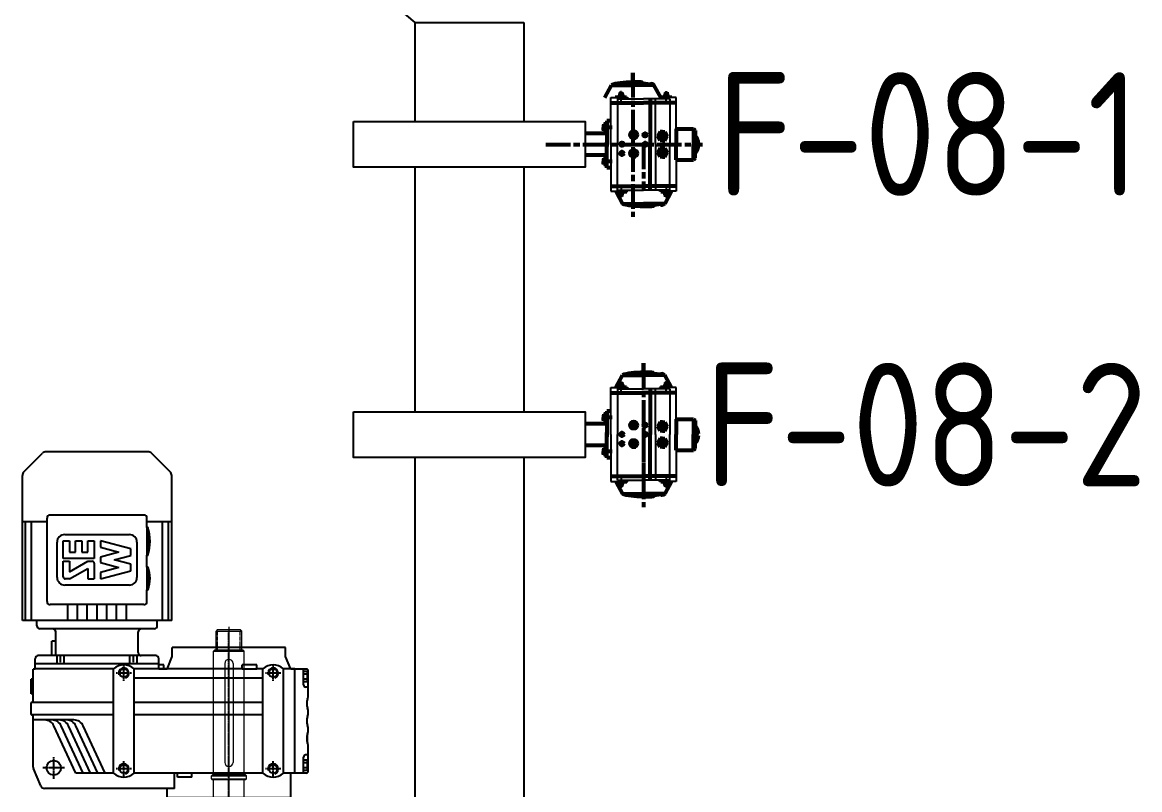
# Model space of a CAD drawing. Header units: millimetres. Extents: x 1783 to 21704, y 2913 to 17571.
# Drawn here: x 15551 to 16636, y 6657 to 7402 of the extents above; entities that cross this region are included whole.
import ezdxf

# ---------------------------------------------------------------- set-up
doc = ezdxf.new("R2010")
doc.units = ezdxf.units.MM
for name, pattern in [('ACAD_ISO05W100', [33, 24, -3, 0, -3, 0, -3]), ('ACAD_ISO08W100', [36, 24, -3, 6, -3]), ('CENT3', [0.32, 0.2, -0.04, 0.04, -0.04]), ('CENTER', [2, 1.25, -0.25, 0.25, -0.25]), ('DASHED', [0.75, 0.5, -0.25])]:
    doc.linetypes.add(name, pattern=pattern)
for name, color, linetype in [('1', 1, 'Continuous'), ('2', 2, 'DASHED'), ('3', 3, 'CENTER')]:
    doc.layers.add(name, color=color, linetype=linetype)
doc.layers.add('B', color=7, linetype='Continuous', lineweight=13)
doc.layers.add('C', color=1, linetype='CENT3', lineweight=13)
doc.styles.add('HZ', font='gbenor.shx', dxfattribs={"bigfont": 'gbcbig.shx'})

# ---------------------------------------------------------------- blocks, each defined once
blk = doc.blocks.new('*U3')
for p, q in [((202.5, 55.5), (202.5, 200.5)), ((202.5, 200.5), (298.5, 200.5)), ((202.5, 197.5), (298.5, 197.5)), ((298.5, 200.5), (298.5, 200.5)), ((298.5, 176.5), (298.5, 200.5)), ((298.5, 200.5), (298.5, 200.5)), ((298.5, 176.5), (298.5, 200.5)), ((298.5, 200.5), (343.42893, 200.5)), ((298.5, 197.5), (298.5, 197.5)), ((346.96447, 199.03553), (365.03553, 180.96447)), ((41.94287, 182.58004), (58.7534, 189.68448)), ((60.31053, 190), (110.4, 190)), ((106.01, 150.38555), (106.01, 190)), ((111, 190.6), (111, 191.4)), ((111.01, 112), (111.01, 190)), ((111.6, 192), (122.4, 192)), ((123, 190.6), (123, 191.4)), ((123.01, 112), (123.01, 190)), ((123.6, 190), (155.5, 190)), ((131.5, 192.001), (145.5, 192.001)), ((131.5, 190), (131.5, 192.001)), ((145.5, 190), (145.5, 192.001)), ((155.5, 188), (155.5, 190)), ((155.5, 188), (160.5, 188)), ((155.51, 112), (155.51, 188)), ((160.5, 68), (160.5, 188)), ((160.5, 188), (160.5, 188)), ((160.5, 188), (165.5, 188)), ((168.5, 172.001), (168.5, 185)), ((197.5, 186.5), (202.5, 186.5)), ((202.5, 191.5), (298.5, 191.5)), ((202.5, 128), (202.5, 186.5)), ((298.5, 191.5), (298.5, 191.5)), ((39.5, 60), (39.5, 178.89556)), ((194.5, 171), (194.5, 183.5)), ((221, 176.5), (302, 176.5)), ((366.5, 128), (366.5, 177.42893)), ((54.51, 148.47009), (100.23618, 169.79256)), ((168.5, 171), (168.5, 172.001)), ((168.5, 172.001), (182.5, 172.001)), ((168.5, 168.001), (168.5, 172.001)), ((168.5, 168.001), (168.5, 171)), ((168.5, 128), (168.5, 168.001)), ((168.5, 168.001), (182.5, 168.001)), ((171.5, 168), (191.5, 168)), ((182.5, 168.001), (182.5, 172.001)), ((194.5, 128), (194.5, 171)), ((218, 82.5), (218, 173.5)), ((244.40472, 166.8), (278.59528, 166.8)), ((305, 82.5), (305, 173.5)), ((54.51, 141.35257), (100.23618, 162.67504)), ((54.51, 134.23505), (100.23618, 155.55752)), ((202.5, 156.5), (218, 156.5)), ((237.0172, 96.58752), (237.0172, 159.41248)), ((243.02344, 154.78752), (243.02344, 158.94688)), ((243.02344, 154.78752), (253.209931, 136.78432)), ((244.87032, 160.79376), (260.11096, 160.79376)), ((260.11096, 154.78752), (249.924469, 154.78752)), ((249.924469, 154.78752), (260.11096, 136.78432)), ((260.11096, 160.79376), (260.11096, 154.78752)), ((262.88904, 160.79376), (279.97656, 160.79376)), ((262.88904, 130.77808), (262.88904, 160.79376)), ((279.97656, 154.78752), (268.89528, 154.78752)), ((268.89528, 154.78752), (268.89528, 148.78904)), ((279.97656, 160.79376), (279.97656, 154.78752)), ((285.9828, 159.41248), (285.9828, 96.58752)), ((54.51, 112), (54.51, 148.47009)), ((54.51, 127.11752), (100.23618, 148.43999)), ((54.51, 120), (100.23618, 141.32247)), ((202.5, 147), (218, 147)), ((268.89528, 148.78904), (279.97656, 148.78904)), ((279.97656, 142.7828), (268.89528, 142.7828)), ((268.89528, 142.7828), (268.89528, 136.78432)), ((279.97656, 148.78904), (279.97656, 142.7828)), ((202.5, 137.5), (218, 137.5)), ((253.209931, 136.78432), (243.02344, 136.78432)), ((243.02344, 136.78432), (243.02344, 130.77808)), ((258.26408, 130.77808), (243.02344, 130.77808)), ((260.11096, 136.78432), (260.11096, 132.62496)), ((279.97656, 130.77808), (262.88904, 130.77808)), ((268.89528, 136.78432), (279.97656, 136.78432)), ((279.97656, 136.78432), (279.97656, 130.77808)), ((168.5, 85), (168.5, 128)), ((194.5, 85), (194.5, 128)), ((202.5, 69.5), (202.5, 128)), ((202.5, 128), (218, 128)), ((243.02344, 124.77184), (250.945519, 95.20624)), ((249.241557, 124.77184), (243.02344, 124.77184)), ((254.054577, 106.809405), (249.241557, 124.77184)), ((258.867597, 124.77184), (254.054577, 106.809405)), ((264.132403, 124.77184), (258.867597, 124.77184)), ((268.945423, 106.809405), (264.132403, 124.77184)), ((273.758443, 124.77184), (268.945423, 106.809405)), ((272.054481, 95.20624), (279.97656, 124.77184)), ((279.97656, 124.77184), (273.758443, 124.77184)), ((366.5, 78.57107), (366.5, 128)), ((54.51, 112), (155.51, 112)), ((202.5, 118.5), (218, 118.5)), ((202.5, 109), (218, 109)), ((257.163636, 95.20624), (261.5, 111.389771)), ((261.5, 111.389771), (265.836364, 95.20624)), ((2.5, 0), (2.5, 100)), ((2.5, 100), (10.5, 100)), ((202.5, 99.5), (218, 99.5)), ((14.5, 78.27906), (14.5, 96)), ((54.51, -33), (54.51, 92)), ((54.51, 92), (155.51, 92)), ((111.01, -33), (111.01, 92)), ((123.01, -33), (123.01, 92)), ((146.51, -33), (146.51, 92)), ((155.51, -13), (155.51, 92)), ((171.5, 88), (191.5, 88)), ((278.59528, 89.2), (244.40472, 89.2)), ((250.945519, 95.20624), (257.163636, 95.20624)), ((265.836364, 95.20624), (272.054481, 95.20624)), ((14.5, 0), (14.5, 78.27906)), ((168.5, 71), (168.5, 85)), ((194.5, 72.5), (194.5, 85)), ((221, 79.5), (232.5, 79.5)), ((254.5, 79.5), (232.5, 79.5)), ((232.5, 79.5), (232.5, 78.5)), ((232.5, 78.5), (254.5, 78.5)), ((254.5, 79.5), (266, 79.5)), ((254.5, 78.5), (254.5, 79.5)), ((293, 79.5), (266, 79.5)), ((266, 79.5), (266, 78.5)), ((266, 78.5), (293, 78.5)), ((293, 79.5), (302, 79.5)), ((293, 78.5), (293, 79.5)), ((298.5, 55.5), (298.5, 79.5)), ((298.5, 55.5), (298.5, 79.5)), ((19.5, 69.6188), (21, 68.75278)), ((21, 68.75278), (26.26, 65.71591)), ((155.5, 68), (160.5, 68)), ((155.5, 60), (155.5, 68)), ((159.5, 63), (159.5, 68)), ((160.5, 68), (165.5, 68)), ((197.5, 69.5), (202.5, 69.5)), ((346.96447, 56.96447), (365.03553, 75.03553)), ((-1, 65), (2.5, 65)), ((-1, 15), (-1, 65)), ((2.5, 65), (2.5, 65)), ((27.5, 62.4), (27.5, 63.56817)), ((27.5, 0), (27.5, 62.4)), ((29.9, 60), (30.5, 60)), ((30.5, 60), (30.5, 60)), ((30.5, 0), (30.5, 60)), ((30.5, 60), (30.5, 60)), ((30.5, 0), (30.5, 60)), ((30.5, 60), (39.5, 60)), ((39.51, 52.7), (39.51, 60)), ((155.5, 63), (159.5, 63)), ((155.5, 60), (167.5, 55)), ((167.5, 55), (176.5, 55)), ((176.5, -55), (176.5, 55)), ((202.5, 64.5), (298.5, 64.5)), ((202.5, 58.5), (298.5, 58.5)), ((202.5, 55.5), (298.5, 55.5)), ((298.5, 64.5), (298.5, 64.5)), ((298.5, 58.5), (298.5, 58.5)), ((298.5, 55.5), (343.42893, 55.5)), ((39.51, 52.7), (54.51, 52.7)), ((50.5, 36), (50.5, 50)), ((50.5, 50), (54.5, 50)), ((54.5, 36), (54.5, 50)), ((50.5, 36), (54.5, 36)), ((-57.5, 14), (-56.5, 15)), ((-57.5, -14), (-57.5, 14)), ((-56.5, 15), (-52.5, 15)), ((-56.5, -15), (-56.5, 15)), ((-52.5, 18), (-2.5, 18)), ((-52.5, 15), (-52.5, 18)), ((-52.5, 14.45683), (-52.5, 15)), ((-52.5, 14.45683), (-2.5, 14.45683)), ((-2.5, 15), (-2.5, 18)), ((-2.5, 15), (2.5, 15)), ((-2.5, 14.45683), (-2.5, 15)), ((0, -15), (0, 15)), ((2.5, 15), (2.5, 15)), ((30.51, -20), (30.51, 20)), ((2.5, -100), (2.5, 0)), ((14.5, -78.27906), (14.5, 0)), ((27.5, -62.4), (27.5, 0)), ((30.5, -60), (30.5, 0)), ((30.5, -60), (30.5, 0)), ((-57.5, -14), (-56.5, -15)), ((-56.5, -15), (2.5, -15)), ((-1, -65), (-1, -15)), ((2.5, -15), (2.5, -15)), ((155.5, -27), (155.5, -13)), ((155.5, -13), (159.5, -13)), ((159.5, -27), (159.5, -13)), ((155.5, -27), (159.5, -27)), ((155.51, -33), (155.51, -27)), ((54.51, -33), (155.51, -33)), ((54.51, -64), (54.51, -53)), ((54.51, -53), (155.51, -53)), ((155.51, -64), (155.51, -53)), ((-1, -65), (2.5, -65)), ((2.5, -65), (2.5, -65)), ((27.5, -63.56817), (27.5, -62.4)), ((29.9, -60), (30.5, -60)), ((30.5, -60), (54.5, -60)), ((54.5, -64), (54.5, -60)), ((54.5, -64), (155.5, -64)), ((54.5, -75), (54.5, -64)), ((155.5, -60), (167.5, -55)), ((155.5, -64), (155.5, -60)), ((155.5, -64), (155.5, -64)), ((155.5, -75), (155.5, -64)), ((167.5, -55), (176.5, -55)), ((19.5, -69.6188), (21, -68.75278)), ((21, -68.75278), (26.26, -65.71591)), ((54.5, -72.5), (70, -72.5)), ((57, -72.499), (67, -72.499)), ((57, -76.049), (57, -72.499)), ((59.5, -76.049), (59.5, -72.499)), ((64.5, -76.049), (64.5, -72.499)), ((67, -76.049), (67, -72.499)), ((72, -77), (72, -74.5)), ((138, -77), (138, -74.5)), ((140, -72.5), (155.5, -72.5)), ((143, -72.499), (153, -72.499)), ((143, -76.049), (143, -72.499)), ((145.5, -76.049), (145.5, -72.499)), ((150.5, -76.049), (150.5, -72.499)), ((153, -76.049), (153, -72.499)), ((14.5, -96), (14.5, -78.27906)), ((56.5, -77), (79.5, -77)), ((58.25, -76.499), (65.75, -76.499)), ((83.2081, -76.5), (92.7919, -76.5)), ((130.5, -77), (153.5, -77)), ((144.25, -76.499), (151.75, -76.499)), ((2.5, -100), (10.5, -100))]:
    blk.add_line(p, q)
for centre, radius in [((59.5, 170), 7), ((58.5, 102), 4), ((151.5, 102), 4), ((58.5, -43), 4), ((151.5, -43), 4)]:
    blk.add_circle(centre, radius)
for centre, radius, start, end in [((343.428932, 195.5), 5, 45, 90), ((60.310531, 186), 4, 90, 112.91), ((110.4, 190.6), 0.6, 270, 0), ((111.6, 191.4), 0.6, 90, 180), ((122.4, 191.4), 0.6, 0, 90), ((123.6, 190.6), 0.6, 180, 270), ((165.5, 185), 3, 0, 90), ((197.5, 183.5), 3, 90, 180), ((43.5, 178.895563), 4, 112.91, 180), ((96.01, 178.855642), 10, 295, 0), ((221, 173.5), 3, 90, 180), ((302, 173.5), 3, 0, 90), ((361.5, 177.428932), 5, 0, 45), ((96.01, 171.738118), 10, 295, 0), ((96.01, 164.620594), 10, 295, 0), ((171.5, 171), 3, 268.53, 270), ((191.5, 171), 3, 270, 0), ((244.40472, 159.41248), 7.38752, 90, 180), ((278.59528, 159.41248), 7.38752, 0, 90), ((96.01, 157.503071), 10, 295, 0), ((244.87032, 158.94688), 1.84688, 90, 180), ((96.01, 150.385547), 10, 295, 0), ((258.26408, 132.62496), 1.84688, 270, 0), ((65.01, 102), 14.5, 136.4, 223.6), ((145.01, 102), 14.5, 316.4, 43.6), ((10.5, 96), 4, 0, 90), ((171.5, 85), 3, 90, 180), ((191.5, 85), 3, 0, 90), ((244.40472, 96.58752), 7.38752, 180, 270), ((278.59528, 96.58752), 7.38752, 270, 0), ((24.5, 78.279056), 10, 180, 240), ((221, 82.5), 3, 180, 270), ((243.5, 107.7), 31.25, 249.39, 290.61), ((279.5, 123.1), 46.5625, 253.15, 286.85), ((302, 82.5), 3, 270, 0), ((361.5, 78.571068), 5, 315, 0), ((25.02, 63.568171), 2.48, 0, 60), ((165.5, 71), 3, 270, 0), ((197.5, 72.5), 3, 180, 270), ((29.9, 62.4), 2.4, 180, 270), ((343.428932, 60.5), 5, 270, 315), ((65.01, -43), 14.5, 136.4, 223.6), ((145.01, -43), 14.5, 316.4, 43.6), ((25.02, -63.568171), 2.48, 300, 0), ((29.9, -62.4), 2.4, 90, 180), ((24.5, -78.279056), 10, 120, 180), ((56.5, -75), 2, 180, 270), ((70, -74.5), 2, 0, 90), ((88, -89.678643), 14, 72.33, 107.67), ((105, -89.678643), 14, 72.33, 107.67), ((122, -89.678643), 14, 72.33, 107.67), ((140, -74.5), 2, 90, 180), ((153.5, -75), 2, 270, 0), ((58.25, -74.537889), 1.961111, 230.4, 270), ((58.25, -74.537889), 1.961111, 270, 309.6), ((62, -69.329556), 7.169444, 249.59, 290.41), ((65.75, -74.537889), 1.961111, 230.4, 270), ((65.75, -74.537889), 1.961111, 270, 309.6), ((79.5, -63), 14, 270, 287.67), ((96.5, -63), 14, 252.33, 287.67), ((113.5, -63), 14, 252.33, 287.67), ((130.5, -63), 14, 252.33, 270), ((144.25, -74.537889), 1.961111, 230.4, 270), ((144.25, -74.537889), 1.961111, 270, 309.6), ((148, -69.329556), 7.169444, 249.59, 290.41), ((151.75, -74.537889), 1.961111, 230.4, 270), ((151.75, -74.537889), 1.961111, 270, 309.6), ((10.5, -96), 4, 270, 0)]:
    blk.add_arc(centre, radius, start, end)
at = {"layer": '1'}
for centre in [(58.5, 102), (151.5, 102), (58.5, -43), (151.5, -43)]:
    blk.add_arc(centre, 5, 200, 110, dxfattribs=at)
at = {"layer": '2'}
for p, q in [((160.5, 166.85534), (168.5, 166.85534)), ((160.5, 166.85534), (168.5, 166.85534)), ((160.5, 159.85534), (168.5, 159.85534)), ((160.5, 159.85534), (168.5, 159.85534)), ((160.5, 96.14466), (168.5, 96.14466)), ((160.5, 96.14466), (168.5, 96.14466)), ((160.5, 89.14466), (168.5, 89.14466)), ((160.5, 89.14466), (168.5, 89.14466))]:
    blk.add_line(p, q, dxfattribs=at)
at = {"layer": '3'}
for p, q in [((59.5, 159.5), (59.5, 180.5)), ((49, 170), (70, 170)), ((160.5, 163.35534), (168.5, 163.35534)), ((160.5, 163.35534), (168.5, 163.35534)), ((160.5, 163.35534), (168.5, 163.35534)), ((160.5, 163.35534), (168.5, 163.35534)), ((58.5, 94.5), (58.5, 109.5)), ((151.5, 94.5), (151.5, 109.5)), ((51, 102), (66, 102)), ((144, 102), (159, 102)), ((160.5, 92.64466), (168.5, 92.64466)), ((160.5, 92.64466), (168.5, 92.64466)), ((-69.5, 0), (2.5, 0)), ((15.9, 0), (191.1, 0)), ((51, -43), (66, -43)), ((58.5, -50.5), (58.5, -35.5)), ((144, -43), (159, -43)), ((151.5, -50.5), (151.5, -35.5))]:
    blk.add_line(p, q, dxfattribs=at)
blk = doc.blocks.new('23455')
at = {"color": 5, "linetype": 'ACAD_ISO05W100', "ltscale": 0.3}
for p, q in [((32768.4, 6465.2), (32736.5, 6465.2)), ((32768.4, 6464.1), (32736.5, 6464.1))]:
    blk.add_line(p, q, dxfattribs=at)
at = {"layer": 'B'}
for p, q in [((32741.7, 6662.7), (32740.2, 6661.2)), ((32740.2, 6642.7), (32740.2, 6661.2)), ((32740.2, 6661.2), (32765.2, 6661.2)), ((32741.7, 6662.7), (32763.7, 6662.7)), ((32763.7, 6662.7), (32765.2, 6661.2)), ((32765.2, 6642.7), (32765.2, 6661.2)), ((32738.7, 6642.7), (32737.7, 6641.8)), ((32737.7, 6521.7), (32737.7, 6641.8)), ((32737.7, 6641.8), (32767.7, 6641.8)), ((32766.7, 6642.7), (32738.7, 6642.7)), ((32766.7, 6642.7), (32767.7, 6641.8)), ((32767.7, 6521.7), (32767.7, 6641.8)), ((32748.7, 6629.8), (32748.7, 6533.8)), ((32756.7, 6629.8), (32756.7, 6533.8)), ((32736.7, 6521.7), (32735.7, 6520.8)), ((32735.7, 6517.7), (32735.7, 6520.8)), ((32735.7, 6520.8), (32769.7, 6520.8)), ((32768.7, 6521.7), (32736.7, 6521.7)), ((32768.7, 6521.7), (32769.7, 6520.8)), ((32769.7, 6517.7), (32769.7, 6520.8)), ((32735.7, 6517.7), (32736.5, 6516.7)), ((32735.7, 6517.7), (32769.7, 6517.7)), ((32768.8, 6516.7), (32736.5, 6516.7)), ((32737.7, 6465.2), (32737.7, 6516.7)), ((32767.7, 6465.2), (32767.7, 6516.7)), ((32769.7, 6517.7), (32768.8, 6516.7)), ((32737.7, 6419.5), (32737.7, 6464.1)), ((32767.7, 6419.5), (32767.7, 6464.1)), ((32737.7, 6419.5), (32738.5, 6418.5)), ((32737.7, 6419.5), (32737.7, 6419.5)), ((32737.7, 6419.5), (32767.7, 6419.5)), ((32738.5, 6418.5), (32766.8, 6418.5)), ((32738.7, 5959), (32738.7, 6418.5)), ((32766.7, 5959), (32766.7, 6418.5)), ((32767.7, 6419.5), (32766.8, 6418.5)), ((32766.7, 5959), (32738.7, 5959)), ((32738.7, 5959), (32739.5, 5958)), ((32739.5, 5958), (32765.8, 5958)), ((32766.7, 5959), (32765.8, 5958))]:
    blk.add_line(p, q, dxfattribs=at)
at = {"layer": 'B', "color": 1}
blk.add_line((32752.7, 6665.4), (32752.7, 5955.4), dxfattribs=at)
at = {"layer": 'B'}
for centre, start, end in [((32752.7, 6629.8), 0, 180), ((32752.7, 6533.8), 180, 0)]:
    blk.add_arc(centre, 4, start, end, dxfattribs=at)
at = {"layer": 'C'}
for p, q in [((32741.7, 6642.7), (32741.7, 6662.7)), ((32763.7, 6642.7), (32763.7, 6662.7))]:
    blk.add_line(p, q, dxfattribs=at)

msp = doc.modelspace()

# ---------------------------------------------------------------- hatches: boundary and pattern name
at = {"lineweight": 53}
h = msp.add_hatch(color=4, dxfattribs=at)
h.paths.add_polyline_path([(16177.389, 7291.259), (16176.183, 7291.259, -0.41421356), (16172.783, 7287.859), (16172.783, 7287.133), (16175.125, 7287.133)])
h.paths.add_polyline_path([(16169.384, 7291.259), (16168.178, 7291.259), (16170.442, 7287.133), (16172.783, 7287.133), (16172.783, 7287.859, -0.41421356)])
h.paths.add_polyline_path([(16172.783, 7294.658), (16172.783, 7295.384), (16170.442, 7295.384), (16168.178, 7291.259), (16169.384, 7291.259, -0.41421356)])
h.paths.add_polyline_path([(16176.183, 7291.259), (16177.389, 7291.259), (16175.125, 7295.384), (16172.783, 7295.384), (16172.783, 7294.658, -0.41421356)])
h = msp.add_hatch(color=4, dxfattribs=at)
h.paths.add_polyline_path([(16175.125, 7279.559), (16172.783, 7279.559), (16172.783, 7278.833, -0.41421356), (16176.183, 7275.433), (16177.389, 7275.433)])
h.paths.add_polyline_path([(16172.783, 7278.833), (16172.783, 7279.559), (16170.442, 7279.559), (16168.178, 7275.433), (16169.384, 7275.433, -0.41421356)])
h.paths.add_polyline_path([(16169.384, 7275.433), (16168.178, 7275.433), (16170.442, 7271.307), (16172.783, 7271.307), (16172.783, 7272.033, -0.41421356)])
h.paths.add_polyline_path([(16172.783, 7272.033), (16172.783, 7271.307), (16175.125, 7271.307), (16177.389, 7275.433), (16176.183, 7275.433, -0.41421356)])
h = msp.add_hatch(color=4, dxfattribs=at)
h.paths.add_polyline_path([(16177.389, 7009.464), (16176.183, 7009.464, -0.41421356), (16172.783, 7006.064), (16172.783, 7005.338), (16175.125, 7005.338)])
h.paths.add_polyline_path([(16169.384, 7009.464), (16168.178, 7009.464), (16170.442, 7005.338), (16172.783, 7005.338), (16172.783, 7006.064, -0.41421356)])
h.paths.add_polyline_path([(16172.783, 7012.863), (16172.783, 7013.589), (16170.442, 7013.589), (16168.178, 7009.464), (16169.384, 7009.464, -0.41421356)])
h.paths.add_polyline_path([(16176.183, 7009.464), (16177.389, 7009.464), (16175.125, 7013.589), (16172.783, 7013.589), (16172.783, 7012.863, -0.41421356)])
h = msp.add_hatch(color=4, dxfattribs=at)
h.paths.add_polyline_path([(16175.125, 6997.764), (16172.783, 6997.764), (16172.783, 6997.037, -0.41421356), (16176.183, 6993.638), (16177.389, 6993.638)])
h.paths.add_polyline_path([(16172.783, 6997.037), (16172.783, 6997.764), (16170.442, 6997.764), (16168.178, 6993.638), (16169.384, 6993.638, -0.41421356)])
h.paths.add_polyline_path([(16169.384, 6993.638), (16168.178, 6993.638), (16170.442, 6989.512), (16172.783, 6989.512), (16172.783, 6990.238, -0.41421356)])
h.paths.add_polyline_path([(16172.783, 6990.238), (16172.783, 6989.512), (16175.125, 6989.512), (16177.389, 6993.638), (16176.183, 6993.638, -0.41421356)])

# ---------------------------------------------------------------- linework, layer by layer
for p, q in [((15693.664, 7601.226), (15932.328, 7401.838)), ((15932.328, 7401.838), (15932.328, 7305.457)), ((15932.328, 7401.838), (16038.082, 7401.838)), ((16038.082, 7401.838), (16038.082, 7305.457)), ((16097.699, 7293.863), (16097.699, 7272.828)), ((15932.328, 7261.234), (15932.328, 7023.662)), ((16038.082, 7261.234), (16038.082, 7023.662)), ((16097.699, 7012.068), (16097.699, 6991.033)), ((15932.328, 6979.439), (15932.328, 6575.558)), ((16038.082, 6979.439), (16038.082, 6526.663))]:
    msp.add_line(p, q)
at = {"color": 4, "lineweight": 53}
for p, q in [((16143.774, 7340.935), (16143.774, 7352.775)), ((16116.758, 7328.917), (16123.344, 7340.935)), ((16123.344, 7340.935), (16143.854, 7340.935)), ((16164.364, 7340.935), (16143.854, 7340.935)), ((16170.95, 7328.917), (16164.364, 7340.935)), ((16122.675, 7323.827), (16154.409, 7323.827)), ((16131.347, 7330.93), (16131.347, 7328.917)), ((16133.677, 7330.93), (16133.677, 7328.917)), ((16186.143, 7323.827), (16154.409, 7323.827)), ((16160.882, 7327.684), (16160.882, 7283.346)), ((16175.141, 7330.93), (16175.141, 7328.917)), ((16177.471, 7330.93), (16177.471, 7328.917)), ((16115.347, 7302.233), (16115.347, 7299.82)), ((16115.658, 7302.233), (16115.347, 7302.233)), ((16115.862, 7300.844), (16115.587, 7299.82)), ((16115.862, 7303.015), (16115.658, 7302.236)), ((16115.658, 7302.236), (16115.862, 7300.844)), ((16118.687, 7301.146), (16115.818, 7301.146)), ((16118.687, 7303.015), (16115.862, 7303.015)), ((16118.687, 7306.046), (16118.687, 7281.264)), ((16122.675, 7306.046), (16118.687, 7306.046)), ((16118.687, 7293.863), (16097.699, 7293.863)), ((16115.347, 7297.407), (16115.347, 7299.82)), ((16115.658, 7297.407), (16115.347, 7297.407)), ((16115.862, 7298.796), (16115.587, 7299.82)), ((16115.658, 7297.403), (16115.862, 7298.796)), ((16115.862, 7296.625), (16115.658, 7297.403)), ((16118.687, 7298.494), (16115.818, 7298.494)), ((16118.687, 7296.625), (16115.862, 7296.625)), ((16177.976, 7291.259), (16167.529, 7291.259)), ((16170.442, 7295.384), (16168.178, 7291.259)), ((16170.442, 7287.133), (16168.178, 7291.259)), ((16172.783, 7295.384), (16170.442, 7295.384)), ((16172.783, 7296.238), (16172.783, 7286.62)), ((16172.783, 7295.384), (16175.125, 7295.384)), ((16175.125, 7295.384), (16177.389, 7291.259)), ((16175.125, 7287.133), (16177.389, 7291.259)), ((16186.143, 7298.429), (16186.143, 7283.346)), ((16186.143, 7298.429), (16202.964, 7298.429)), ((16202.964, 7298.429), (16204.445, 7296.865)), ((16202.964, 7298.429), (16202.964, 7283.326)), ((16204.007, 7291.145), (16204.007, 7283.346)), ((16204.445, 7291.145), (16204.007, 7291.145)), ((16204.445, 7296.865), (16204.445, 7291.145)), ((16204.445, 7291.145), (16204.882, 7291.145)), ((16204.882, 7291.145), (16204.882, 7283.346)), ((16118.687, 7260.646), (16118.687, 7285.428)), ((16160.882, 7239.008), (16160.882, 7283.346)), ((16170.442, 7279.559), (16168.178, 7275.433)), ((16172.783, 7287.133), (16170.442, 7287.133)), ((16172.783, 7279.559), (16170.442, 7279.559)), ((16172.783, 7287.133), (16175.125, 7287.133)), ((16172.783, 7270.454), (16172.783, 7280.072)), ((16172.783, 7279.559), (16175.125, 7279.559)), ((16175.125, 7279.559), (16177.389, 7275.433)), ((16186.143, 7268.263), (16186.143, 7283.346)), ((16186.143, 7268.263), (16186.143, 7283.346)), ((16202.964, 7268.263), (16202.964, 7283.365)), ((16204.007, 7275.546), (16204.007, 7283.346)), ((16204.882, 7275.546), (16204.882, 7283.346)), ((16205.918, 7284.156), (16205.918, 7283.346)), ((16207.691, 7284.156), (16205.918, 7284.156)), ((16205.918, 7282.535), (16205.918, 7283.346)), ((16207.691, 7282.535), (16205.918, 7282.535)), ((16118.687, 7272.828), (16097.699, 7272.828)), ((16115.347, 7269.285), (16115.347, 7266.872)), ((16115.658, 7269.285), (16115.347, 7269.285)), ((16115.862, 7267.896), (16115.587, 7266.872)), ((16115.862, 7270.067), (16115.658, 7269.289)), ((16115.658, 7269.289), (16115.862, 7267.896)), ((16118.687, 7268.198), (16115.818, 7268.198)), ((16118.687, 7270.067), (16115.862, 7270.067)), ((16177.976, 7275.433), (16167.529, 7275.433)), ((16170.442, 7271.307), (16168.178, 7275.433)), ((16172.783, 7271.307), (16170.442, 7271.307)), ((16172.783, 7271.307), (16175.125, 7271.307)), ((16175.125, 7271.307), (16177.389, 7275.433)), ((16186.143, 7268.263), (16202.964, 7268.263)), ((16202.964, 7268.263), (16204.445, 7269.826)), ((16204.445, 7275.546), (16204.007, 7275.546)), ((16204.445, 7269.826), (16204.445, 7275.546)), ((16204.445, 7275.546), (16204.882, 7275.546)), ((16115.347, 7264.459), (16115.347, 7266.872)), ((16115.658, 7264.459), (16115.347, 7264.459)), ((16115.862, 7265.848), (16115.587, 7266.872)), ((16115.658, 7264.455), (16115.862, 7265.848)), ((16115.862, 7263.677), (16115.658, 7264.455)), ((16118.687, 7265.546), (16115.818, 7265.546)), ((16118.687, 7263.677), (16115.862, 7263.677)), ((16122.675, 7260.646), (16118.687, 7260.646)), ((16122.675, 7242.864), (16154.409, 7242.864)), ((16127.313, 7237.774), (16133.899, 7225.756)), ((16131.347, 7235.762), (16131.347, 7237.774)), ((16133.677, 7235.762), (16133.677, 7237.774)), ((16186.143, 7242.864), (16154.409, 7242.864)), ((16181.505, 7237.774), (16174.919, 7225.756)), ((16175.141, 7235.762), (16175.141, 7237.774)), ((16177.471, 7235.762), (16177.471, 7237.774)), ((16133.899, 7225.756), (16154.409, 7225.756)), ((16174.919, 7225.756), (16154.409, 7225.756)), ((16154.329, 7059.14), (16154.329, 7070.98)), ((16127.313, 7047.122), (16133.899, 7059.14)), ((16133.899, 7059.14), (16154.409, 7059.14)), ((16174.919, 7059.14), (16154.409, 7059.14)), ((16181.505, 7047.122), (16174.919, 7059.14)), ((16122.675, 7042.032), (16154.409, 7042.032)), ((16131.347, 7049.135), (16131.347, 7047.122)), ((16133.677, 7049.135), (16133.677, 7047.122)), ((16186.143, 7042.032), (16154.409, 7042.032)), ((16160.882, 7045.889), (16160.882, 7001.551)), ((16175.141, 7049.135), (16175.141, 7047.122)), ((16177.471, 7049.135), (16177.471, 7047.122)), ((16115.347, 7020.438), (16115.347, 7018.025)), ((16115.658, 7020.438), (16115.347, 7020.438)), ((16115.862, 7019.049), (16115.587, 7018.025)), ((16115.862, 7021.22), (16115.658, 7020.441)), ((16115.658, 7020.441), (16115.862, 7019.049)), ((16118.687, 7019.351), (16115.818, 7019.351)), ((16118.687, 7021.22), (16115.862, 7021.22)), ((16118.687, 7024.251), (16118.687, 6999.469)), ((16122.675, 7024.251), (16118.687, 7024.251)), ((16118.687, 7012.068), (16097.699, 7012.068)), ((16115.347, 7015.612), (16115.347, 7018.025)), ((16115.658, 7015.612), (16115.347, 7015.612)), ((16115.862, 7017.001), (16115.587, 7018.025)), ((16115.658, 7015.608), (16115.862, 7017.001)), ((16115.862, 7014.83), (16115.658, 7015.608)), ((16118.687, 7016.699), (16115.818, 7016.699)), ((16118.687, 7014.83), (16115.862, 7014.83)), ((16177.976, 7009.464), (16167.529, 7009.464)), ((16170.442, 7013.589), (16168.178, 7009.464)), ((16170.442, 7005.338), (16168.178, 7009.464)), ((16172.783, 7013.589), (16170.442, 7013.589)), ((16172.783, 7014.443), (16172.783, 7004.824)), ((16172.783, 7013.589), (16175.125, 7013.589)), ((16175.125, 7013.589), (16177.389, 7009.464)), ((16175.125, 7005.338), (16177.389, 7009.464)), ((16186.143, 7016.634), (16186.143, 7001.551)), ((16186.143, 7016.634), (16202.964, 7016.634)), ((16202.964, 7016.634), (16204.445, 7015.07)), ((16202.964, 7016.634), (16202.964, 7001.531)), ((16204.007, 7009.35), (16204.007, 7001.551)), ((16204.445, 7009.35), (16204.007, 7009.35)), ((16204.445, 7015.07), (16204.445, 7009.35)), ((16204.445, 7009.35), (16204.882, 7009.35)), ((16204.882, 7009.35), (16204.882, 7001.551)), ((16118.687, 6978.851), (16118.687, 7003.633)), ((16160.882, 6957.213), (16160.882, 7001.551)), ((16170.442, 6997.764), (16168.178, 6993.638)), ((16172.783, 7005.338), (16170.442, 7005.338)), ((16172.783, 6997.764), (16170.442, 6997.764)), ((16172.783, 7005.338), (16175.125, 7005.338)), ((16172.783, 6988.658), (16172.783, 6998.277)), ((16172.783, 6997.764), (16175.125, 6997.764)), ((16175.125, 6997.764), (16177.389, 6993.638)), ((16186.143, 6986.468), (16186.143, 7001.551)), ((16186.143, 6986.468), (16186.143, 7001.551)), ((16202.964, 6986.468), (16202.964, 7001.57)), ((16204.007, 6993.751), (16204.007, 7001.551)), ((16204.882, 6993.751), (16204.882, 7001.551)), ((16205.918, 7002.361), (16205.918, 7001.551)), ((16207.691, 7002.361), (16205.918, 7002.361)), ((16205.918, 7000.74), (16205.918, 7001.551)), ((16207.691, 7000.74), (16205.918, 7000.74)), ((16118.687, 6991.033), (16097.699, 6991.033)), ((16115.347, 6987.49), (16115.347, 6985.077)), ((16115.658, 6987.49), (16115.347, 6987.49)), ((16115.862, 6986.101), (16115.587, 6985.077)), ((16115.862, 6988.272), (16115.658, 6987.494)), ((16115.658, 6987.494), (16115.862, 6986.101)), ((16118.687, 6986.403), (16115.818, 6986.403)), ((16118.687, 6988.272), (16115.862, 6988.272)), ((16177.976, 6993.638), (16167.529, 6993.638)), ((16170.442, 6989.512), (16168.178, 6993.638)), ((16172.783, 6989.512), (16170.442, 6989.512)), ((16172.783, 6989.512), (16175.125, 6989.512)), ((16175.125, 6989.512), (16177.389, 6993.638)), ((16186.143, 6986.468), (16202.964, 6986.468)), ((16202.964, 6986.468), (16204.445, 6988.031)), ((16204.445, 6993.751), (16204.007, 6993.751)), ((16204.445, 6988.031), (16204.445, 6993.751)), ((16204.445, 6993.751), (16204.882, 6993.751)), ((16115.347, 6982.664), (16115.347, 6985.077)), ((16115.658, 6982.664), (16115.347, 6982.664)), ((16115.862, 6984.053), (16115.587, 6985.077)), ((16115.658, 6982.66), (16115.862, 6984.053)), ((16115.862, 6981.882), (16115.658, 6982.66)), ((16118.687, 6983.751), (16115.818, 6983.751)), ((16118.687, 6981.882), (16115.862, 6981.882)), ((16122.675, 6978.851), (16118.687, 6978.851)), ((16122.675, 6961.069), (16154.409, 6961.069)), ((16127.313, 6955.979), (16133.899, 6943.961)), ((16131.347, 6953.967), (16131.347, 6955.979)), ((16133.677, 6953.967), (16133.677, 6955.979)), ((16186.143, 6961.069), (16154.409, 6961.069)), ((16181.505, 6955.979), (16174.919, 6943.961)), ((16175.141, 6953.967), (16175.141, 6955.979)), ((16177.471, 6953.967), (16177.471, 6955.979)), ((16133.899, 6943.961), (16154.409, 6943.961)), ((16174.919, 6943.961), (16154.409, 6943.961))]:
    msp.add_line(p, q, dxfattribs=at)
at = {"color": 6, "linetype": 'ACAD_ISO08W100', "lineweight": 53}
for p, q in [((16143.774, 7352.775), (16143.774, 7212.928)), ((16059.306, 7283.346), (16211.457, 7283.346)), ((16154.329, 7283.346), (16154.329, 7239.008)), ((16154.329, 7070.98), (16154.329, 6931.133)), ((16154.329, 7001.551), (16154.329, 6957.213))]:
    msp.add_line(p, q, dxfattribs=at)
at = {"color": 4}
for p, q in [((16122.675, 7283.346), (16122.675, 7328.917)), ((16122.675, 7328.917), (16138.91, 7328.917)), ((16129.076, 7327.684), (16154.409, 7327.684)), ((16129.076, 7327.684), (16129.076, 7283.346)), ((16138.91, 7328.917), (16138.91, 7328.917)), ((16138.91, 7328.917), (16138.91, 7327.984)), ((16179.742, 7327.684), (16154.409, 7327.684)), ((16166.05, 7283.414), (16166.05, 7327.684)), ((16169.908, 7328.917), (16169.908, 7327.984)), ((16169.908, 7328.917), (16169.908, 7328.917)), ((16186.143, 7328.917), (16169.908, 7328.917)), ((16179.742, 7327.684), (16179.742, 7283.346)), ((16186.143, 7283.346), (16186.143, 7328.917)), ((16122.675, 7283.346), (16122.675, 7237.774)), ((16129.076, 7239.008), (16129.076, 7283.346)), ((16166.05, 7283.278), (16166.05, 7239.008)), ((16179.742, 7239.008), (16179.742, 7283.346)), ((16186.143, 7283.346), (16186.143, 7237.774)), ((16122.675, 7237.774), (16138.91, 7237.774)), ((16129.076, 7239.008), (16154.409, 7239.008)), ((16138.91, 7237.774), (16138.91, 7238.707)), ((16138.91, 7237.774), (16138.91, 7237.774)), ((16179.742, 7239.008), (16154.409, 7239.008)), ((16169.908, 7237.774), (16169.908, 7238.707)), ((16186.143, 7237.774), (16169.908, 7237.774)), ((16169.908, 7237.774), (16169.908, 7237.774)), ((16122.675, 7001.551), (16122.675, 7047.122)), ((16122.675, 7047.122), (16138.91, 7047.122)), ((16129.076, 7045.889), (16154.409, 7045.889)), ((16129.076, 7045.889), (16129.076, 7001.551)), ((16138.91, 7047.122), (16138.91, 7047.122)), ((16138.91, 7047.122), (16138.91, 7046.189)), ((16179.742, 7045.889), (16154.409, 7045.889)), ((16166.05, 7001.618), (16166.05, 7045.889)), ((16169.908, 7047.122), (16169.908, 7046.189)), ((16169.908, 7047.122), (16169.908, 7047.122)), ((16186.143, 7047.122), (16169.908, 7047.122)), ((16179.742, 7045.889), (16179.742, 7001.551)), ((16186.143, 7001.551), (16186.143, 7047.122)), ((16122.675, 7001.551), (16122.675, 6955.979)), ((16129.076, 6957.213), (16129.076, 7001.551)), ((16166.05, 7001.483), (16166.05, 6957.213)), ((16179.742, 6957.213), (16179.742, 7001.551)), ((16186.143, 7001.551), (16186.143, 6955.979)), ((16122.675, 6955.979), (16138.91, 6955.979)), ((16129.076, 6957.213), (16154.409, 6957.213)), ((16138.91, 6955.979), (16138.91, 6956.912)), ((16138.91, 6955.979), (16138.91, 6955.979)), ((16179.742, 6957.213), (16154.409, 6957.213)), ((16169.908, 6955.979), (16169.908, 6956.912)), ((16186.143, 6955.979), (16169.908, 6955.979)), ((16169.908, 6955.979), (16169.908, 6955.979))]:
    msp.add_line(p, q, dxfattribs=at)
at = {"color": 4, "lineweight": 211}
for p, q in [((16130.077, 7328.916), (16130.077, 7330.93)), ((16130.077, 7330.93), (16132.512, 7330.93)), ((16134.947, 7330.93), (16132.512, 7330.93)), ((16134.947, 7328.916), (16134.947, 7330.93)), ((16173.871, 7328.916), (16173.871, 7330.93)), ((16173.871, 7330.93), (16176.306, 7330.93)), ((16178.741, 7330.93), (16176.306, 7330.93)), ((16178.741, 7328.916), (16178.741, 7330.93)), ((16130.077, 7237.776), (16130.077, 7235.762)), ((16130.077, 7235.762), (16132.512, 7235.762)), ((16134.947, 7235.762), (16132.512, 7235.762)), ((16134.947, 7237.776), (16134.947, 7235.762)), ((16173.871, 7237.776), (16173.871, 7235.762)), ((16173.871, 7235.762), (16176.306, 7235.762)), ((16178.741, 7235.762), (16176.306, 7235.762)), ((16178.741, 7237.776), (16178.741, 7235.762)), ((16130.077, 7047.121), (16130.077, 7049.135)), ((16130.077, 7049.135), (16132.512, 7049.135)), ((16134.947, 7049.135), (16132.512, 7049.135)), ((16134.947, 7047.121), (16134.947, 7049.135)), ((16173.871, 7047.121), (16173.871, 7049.135)), ((16173.871, 7049.135), (16176.306, 7049.135)), ((16178.741, 7049.135), (16176.306, 7049.135)), ((16178.741, 7047.121), (16178.741, 7049.135)), ((16130.077, 6955.981), (16130.077, 6953.967)), ((16130.077, 6953.967), (16132.512, 6953.967)), ((16134.947, 6953.967), (16132.512, 6953.967)), ((16134.947, 6955.981), (16134.947, 6953.967)), ((16173.871, 6955.981), (16173.871, 6953.967)), ((16173.871, 6953.967), (16176.306, 6953.967)), ((16178.741, 6953.967), (16176.306, 6953.967)), ((16178.741, 6955.981), (16178.741, 6953.967))]:
    msp.add_line(p, q, dxfattribs=at)
at = {"color": 6}
for p, q in [((16132.512, 7325.586), (16132.512, 7332.138)), ((16176.306, 7325.586), (16176.306, 7332.138)), ((16132.512, 7241.105), (16132.512, 7234.553)), ((16176.306, 7241.105), (16176.306, 7234.553)), ((16132.512, 7043.791), (16132.512, 7050.343)), ((16176.306, 7043.791), (16176.306, 7050.343)), ((16132.512, 6959.31), (16132.512, 6952.758)), ((16176.306, 6959.31), (16176.306, 6952.758))]:
    msp.add_line(p, q, dxfattribs=at)
at = {"color": 6, "lineweight": 53}
for p, q in [((16123.722, 7299.82), (16114.079, 7299.82)), ((16149.064, 7292.532), (16140.157, 7292.532)), ((16144.733, 7297.511), (16144.733, 7287.756)), ((16158.475, 7292.537), (16153.23, 7292.537)), ((16155.84, 7295.222), (16155.84, 7289.98)), ((16135.836, 7283.536), (16131.407, 7283.536)), ((16133.397, 7286.045), (16133.397, 7280.778)), ((16144.733, 7279.228), (16144.733, 7269.639)), ((16158.598, 7283.496), (16153.352, 7283.496)), ((16155.963, 7286.181), (16155.963, 7280.939)), ((16135.798, 7274.599), (16131.369, 7274.599)), ((16133.359, 7277.108), (16133.359, 7271.841)), ((16149.034, 7274.575), (16140.128, 7274.575)), ((16123.722, 7266.872), (16114.079, 7266.872)), ((16123.722, 7018.025), (16114.079, 7018.025)), ((16149.064, 7010.737), (16140.157, 7010.737)), ((16144.733, 7015.716), (16144.733, 7005.961)), ((16158.475, 7010.742), (16153.23, 7010.742)), ((16155.84, 7013.427), (16155.84, 7008.185)), ((16135.836, 7001.741), (16131.407, 7001.741)), ((16133.397, 7004.25), (16133.397, 6998.983)), ((16144.733, 6997.433), (16144.733, 6987.844)), ((16158.598, 7001.701), (16153.352, 7001.701)), ((16155.963, 7004.386), (16155.963, 6999.144)), ((16135.798, 6992.804), (16131.369, 6992.804)), ((16133.359, 6995.312), (16133.359, 6990.046)), ((16149.034, 6992.78), (16140.128, 6992.78)), ((16123.722, 6985.077), (16114.079, 6985.077))]:
    msp.add_line(p, q, dxfattribs=at)
at = {"color": 4, "lineweight": 53}
for points in [[(16160.433, 7341.544), (16153.715, 7342.421), (16152.998, 7343.323), (16151.598, 7343.679), (16143.774, 7343.679)], [(16164.364, 7340.935), (16163.236, 7341.822), (16161.592, 7342.256), (16160.433, 7341.544)], [(16170.988, 7225.147), (16164.269, 7224.271), (16163.553, 7223.369), (16162.152, 7223.013), (16154.329, 7223.013)], [(16174.919, 7225.756), (16173.79, 7224.869), (16172.146, 7224.435), (16170.988, 7225.147)], [(16170.988, 7059.749), (16164.269, 7060.626), (16163.553, 7061.528), (16162.152, 7061.884), (16154.329, 7061.884)], [(16174.919, 7059.14), (16173.79, 7060.027), (16172.146, 7060.461), (16170.988, 7059.749)], [(16170.988, 6943.352), (16164.269, 6942.476), (16163.553, 6941.574), (16162.152, 6941.218), (16154.329, 6941.218)], [(16174.919, 6943.961), (16173.79, 6943.074), (16172.146, 6942.64), (16170.988, 6943.352)]]:
    msp.add_lwpolyline(points, dxfattribs=at)
for points in [[(15872.712, 7305.457), (16097.699, 7305.457), (16097.699, 7261.234), (15872.712, 7261.234)], [(15872.712, 7023.662), (16097.699, 7023.662), (16097.699, 6979.439), (15872.712, 6979.439)]]:
    msp.add_lwpolyline(points, close=True)
for centre, radius in [((16144.733, 7292.532), 3.433), ((16144.733, 7292.532), 1.085), ((16155.84, 7292.537), 1.634), ((16172.783, 7291.259), 3.4), ((16133.397, 7283.536), 1.709), ((16155.963, 7283.496), 1.634), ((16172.783, 7275.433), 3.4), ((16133.359, 7274.599), 1.709), ((16144.658, 7274.622), 3.433), ((16142.745, 7274.588), 1.085), ((16144.733, 7010.737), 3.433), ((16144.733, 7010.737), 1.085), ((16155.84, 7010.742), 1.634), ((16172.783, 7009.464), 3.4), ((16133.397, 7001.741), 1.709), ((16155.963, 7001.701), 1.634), ((16172.783, 6993.638), 3.4), ((16133.359, 6992.804), 1.709), ((16144.658, 6992.827), 3.433), ((16142.745, 6992.793), 1.085)]:
    msp.add_circle(centre, radius, dxfattribs=at)
for centre, start, end in [((16195.826, 7283.479), 3.273547, 40.248591), ((16195.826, 7283.213), 319.751409, 356.726453), ((16195.826, 7001.684), 3.273547, 40.248591), ((16195.826, 7001.418), 319.751409, 356.726453)]:
    msp.add_arc(centre, 11.866, start, end, dxfattribs=at)
for points in [[(16143.774, 7343.679), (16135.513, 7343.321), (16127.252, 7342.964), (16123.344, 7340.935)], [(16154.329, 7223.013), (16146.068, 7223.37), (16137.807, 7223.727), (16133.899, 7225.756)], [(16154.329, 7061.884), (16146.068, 7061.526), (16137.807, 7061.169), (16133.899, 7059.14)], [(16154.329, 6941.218), (16146.068, 6941.575), (16137.807, 6941.932), (16133.899, 6943.961)]]:
    msp.add_open_spline(points, degree=3, dxfattribs=at)
at = {"color": 4}
for points in [[(16132.031, 7334.383), (16130.826, 7333.193), (16129.903, 7330.549), (16129.417, 7328.952)], [(16132.958, 7334.418), (16132.637, 7334.525), (16132.328, 7334.504), (16132.031, 7334.383)], [(16132.958, 7334.418), (16134.18, 7333.245), (16135.117, 7330.565), (16135.607, 7328.952)], [(16175.86, 7334.418), (16174.637, 7333.245), (16173.701, 7330.565), (16173.211, 7328.952)], [(16175.86, 7334.418), (16176.181, 7334.525), (16176.49, 7334.504), (16176.787, 7334.383)], [(16176.787, 7334.383), (16177.992, 7333.193), (16178.915, 7330.549), (16179.401, 7328.952)], [(16132.031, 7232.308), (16130.826, 7233.499), (16129.903, 7236.142), (16129.417, 7237.74)], [(16132.958, 7232.274), (16134.18, 7233.447), (16135.117, 7236.127), (16135.607, 7237.74)], [(16175.86, 7232.274), (16174.637, 7233.447), (16173.701, 7236.127), (16173.211, 7237.74)], [(16176.787, 7232.308), (16177.992, 7233.499), (16178.915, 7236.142), (16179.401, 7237.74)], [(16132.958, 7232.274), (16132.637, 7232.167), (16132.328, 7232.188), (16132.031, 7232.308)], [(16175.86, 7232.274), (16176.181, 7232.167), (16176.49, 7232.188), (16176.787, 7232.308)], [(16132.031, 7052.588), (16130.826, 7051.398), (16129.903, 7048.754), (16129.417, 7047.157)], [(16132.958, 7052.623), (16132.637, 7052.73), (16132.328, 7052.709), (16132.031, 7052.588)], [(16132.958, 7052.623), (16134.18, 7051.45), (16135.117, 7048.77), (16135.607, 7047.157)], [(16175.86, 7052.623), (16174.637, 7051.45), (16173.701, 7048.77), (16173.211, 7047.157)], [(16175.86, 7052.623), (16176.181, 7052.73), (16176.49, 7052.709), (16176.787, 7052.588)], [(16176.787, 7052.588), (16177.992, 7051.398), (16178.915, 7048.754), (16179.401, 7047.157)], [(16132.031, 6950.513), (16130.826, 6951.704), (16129.903, 6954.347), (16129.417, 6955.945)], [(16132.958, 6950.479), (16134.18, 6951.652), (16135.117, 6954.332), (16135.607, 6955.945)], [(16175.86, 6950.479), (16174.637, 6951.652), (16173.701, 6954.332), (16173.211, 6955.945)], [(16176.787, 6950.513), (16177.992, 6951.704), (16178.915, 6954.347), (16179.401, 6955.945)], [(16132.958, 6950.479), (16132.637, 6950.372), (16132.328, 6950.393), (16132.031, 6950.513)], [(16175.86, 6950.479), (16176.181, 6950.372), (16176.49, 6950.393), (16176.787, 6950.513)]]:
    msp.add_open_spline(points, degree=3, dxfattribs=at)

# ---------------------------------------------------------------- block references
at = {"rotation": 89.99999999999999}
msp.add_blockref('*U3', (15751.728, 6618.439), dxfattribs=at)
msp.add_blockref('23455', (-17000.96, 149.504))

# ---------------------------------------------------------------- texts
at = {"color": 3, "ltscale": 100, "char_height": 120, "attachment_point": 5, "style": 'HZ'}
for s, insert in [('\\A1;F-08-1', (16430.913, 7293.381)), ('\\A1;F-08-2', (16428.464, 7011.203))]:
    msp.add_mtext(s, dxfattribs=dict(at, insert=insert))

doc.saveas('drawing.dxf')
